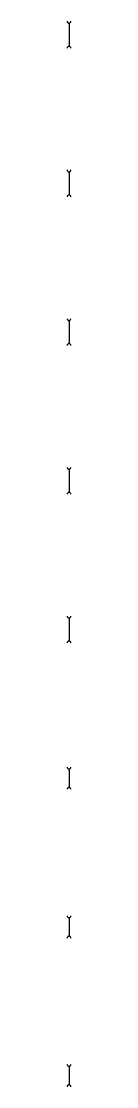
# Model space of a CAD drawing. Header units: metres. Extents: x 2960 to 3040, y -240 to 22690.
import ezdxf

# ---------------------------------------------------------------- set-up
doc = ezdxf.new("R2010")
doc.units = ezdxf.units.M
doc.layers.add('Layer', color=7, linetype='Continuous')

# ---------------------------------------------------------------- blocks, each defined once
blk = doc.blocks.new('256f6a05-f1b1-41a3-a25f-fc699727abf9_3')
at = {"layer": 'Layer'}
for points in [[(-40, 240, 1), (40, 240, 1)], [(40, -240, 1), (-40, -240, 1)]]:
    blk.add_lwpolyline(points, format="xyb", dxfattribs=at)
blk.add_lwpolyline([(0, 200), (0, -200)], dxfattribs=at)
blk = doc.blocks.new('e813a579-aa59-4f18-80ec-37c5d6bfb7e6_3')
at = {"layer": 'Layer'}
for points in [[(-40, 240, 1), (40, 240, 1)], [(40, -240, 1), (-40, -240, 1)]]:
    blk.add_lwpolyline(points, format="xyb", dxfattribs=at)
blk.add_lwpolyline([(0, 200), (0, -200)], dxfattribs=at)
blk = doc.blocks.new('c8f5b2f4-b56a-4385-aa33-26c4fcca25c4_3')
at = {"layer": 'Layer'}
for points in [[(-40, 240, 1), (40, 240, 1)], [(40, -240, 1), (-40, -240, 1)]]:
    blk.add_lwpolyline(points, format="xyb", dxfattribs=at)
blk.add_lwpolyline([(0, 200), (0, -200)], dxfattribs=at)
blk = doc.blocks.new('f3d0e7a7-7d67-49e6-9cd1-d9d32f66142f_3')
at = {"layer": 'Layer'}
for points in [[(-40, 290, 1), (40, 290, 1)], [(40, -290, 1), (-40, -290, 1)]]:
    blk.add_lwpolyline(points, format="xyb", dxfattribs=at)
blk.add_lwpolyline([(0, 250), (0, -250)], dxfattribs=at)
blk = doc.blocks.new('6c8218f9-1b47-4dd9-b13e-7a2f6efe85fd_3')
at = {"layer": 'Layer'}
for points in [[(-40, 290, 1), (40, 290, 1)], [(40, -290, 1), (-40, -290, 1)]]:
    blk.add_lwpolyline(points, format="xyb", dxfattribs=at)
blk.add_lwpolyline([(0, 250), (0, -250)], dxfattribs=at)
blk = doc.blocks.new('30c9d9c5-9a4d-422e-9034-0305c13e9d9a_3')
at = {"layer": 'Layer'}
for points in [[(-40, 290, 1), (40, 290, 1)], [(40, -290, 1), (-40, -290, 1)]]:
    blk.add_lwpolyline(points, format="xyb", dxfattribs=at)
blk.add_lwpolyline([(0, 250), (0, -250)], dxfattribs=at)
blk = doc.blocks.new('2af1737d-2277-47de-a229-581744076712_3')
at = {"layer": 'Layer'}
for points in [[(-40, 290, 1), (40, 290, 1)], [(40, -290, 1), (-40, -290, 1)]]:
    blk.add_lwpolyline(points, format="xyb", dxfattribs=at)
blk.add_lwpolyline([(0, 250), (0, -250)], dxfattribs=at)
blk = doc.blocks.new('8ddaad49-612b-4361-a527-271005d1f0fd_3')
at = {"layer": 'Layer'}
for points in [[(-40, 290, 1), (40, 290, 1)], [(40, -290, 1), (-40, -290, 1)]]:
    blk.add_lwpolyline(points, format="xyb", dxfattribs=at)
blk.add_lwpolyline([(0, 250), (0, -250)], dxfattribs=at)

msp = doc.modelspace()

# ---------------------------------------------------------------- block references
at = {"layer": 'Layer'}
for name, p in [('8ddaad49-612b-4361-a527-271005d1f0fd_3', (3000, 22400)), ('2af1737d-2277-47de-a229-581744076712_3', (3000, 19200)), ('30c9d9c5-9a4d-422e-9034-0305c13e9d9a_3', (3000, 16000)), ('6c8218f9-1b47-4dd9-b13e-7a2f6efe85fd_3', (3000, 12800)), ('f3d0e7a7-7d67-49e6-9cd1-d9d32f66142f_3', (3000, 9600)), ('c8f5b2f4-b56a-4385-aa33-26c4fcca25c4_3', (3000, 6400)), ('e813a579-aa59-4f18-80ec-37c5d6bfb7e6_3', (3000, 3200)), ('256f6a05-f1b1-41a3-a25f-fc699727abf9_3', (3000, 0))]:
    msp.add_blockref(name, p, dxfattribs=at)

doc.saveas('drawing.dxf')
